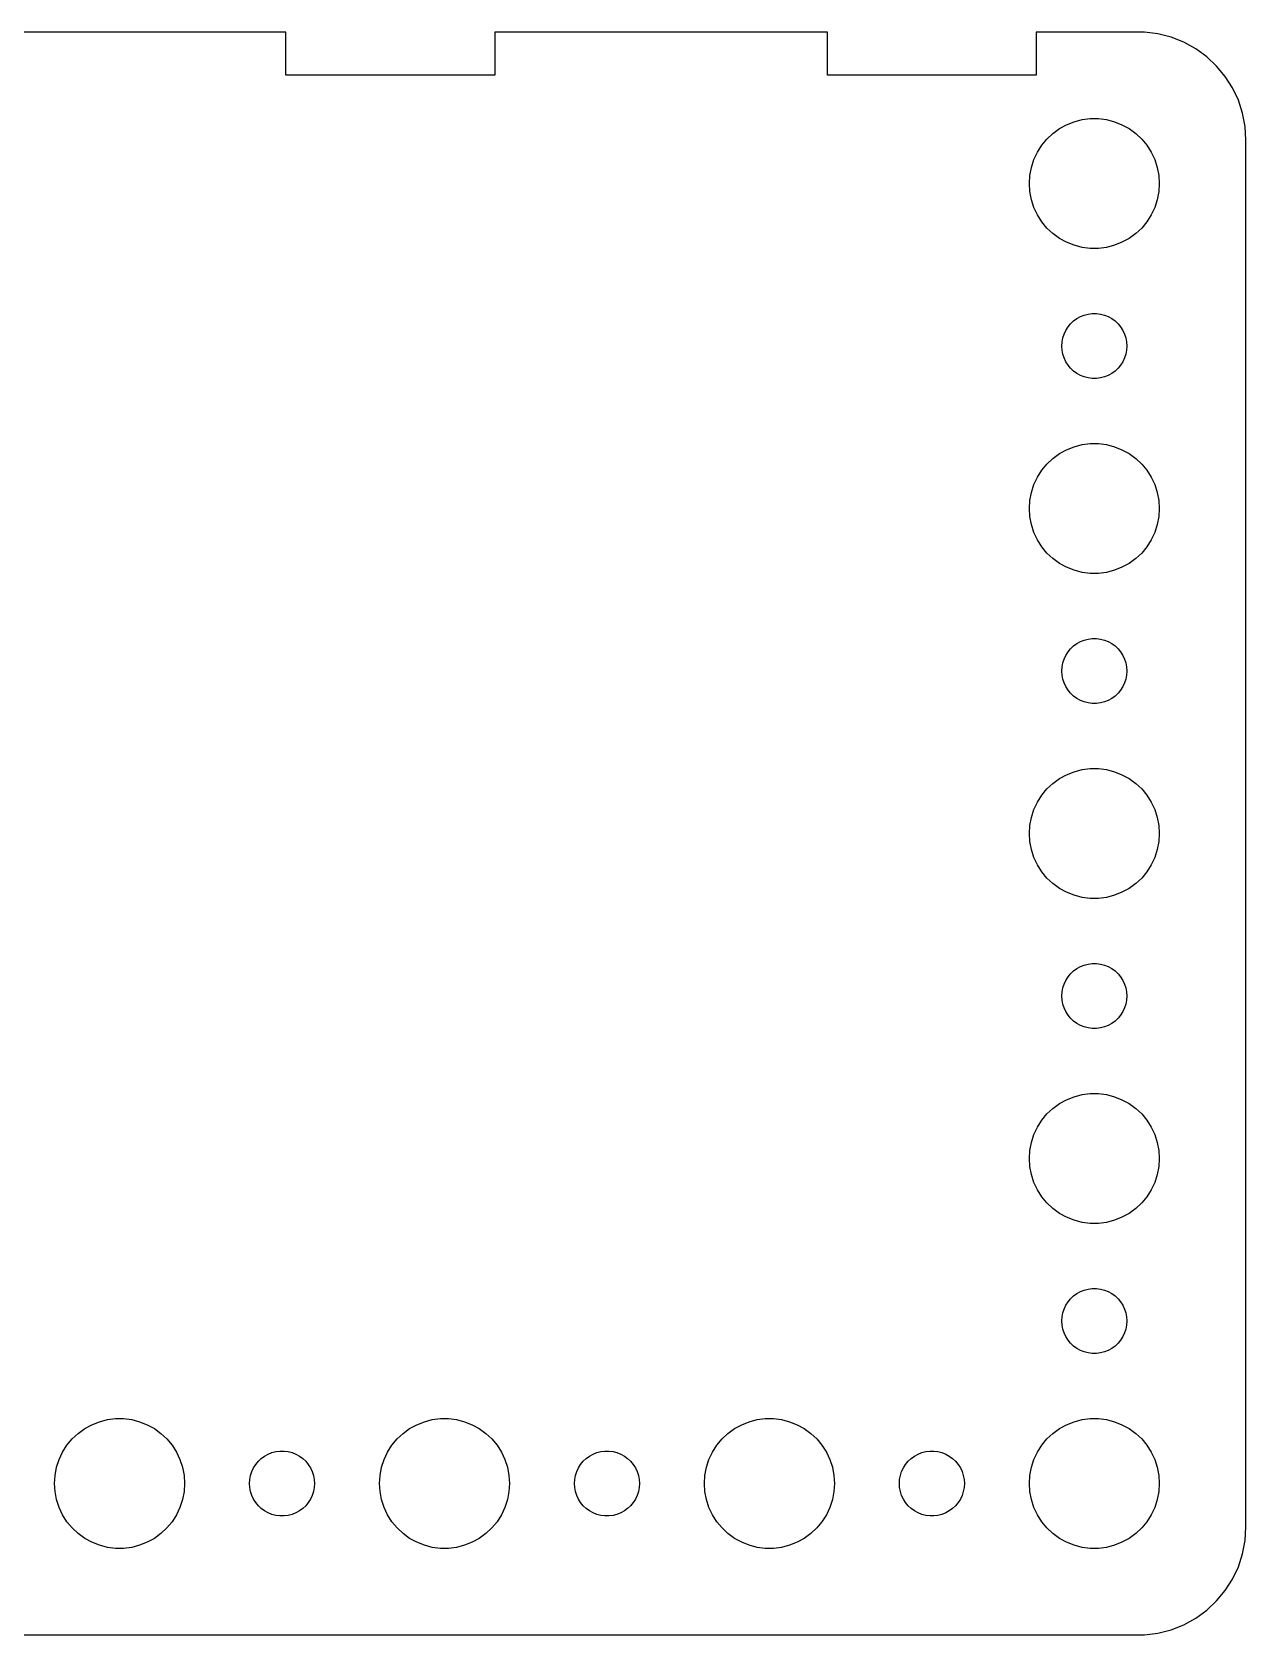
# Model space of a CAD drawing. Header units: metres. Extents: x -52 to 52, y 215 to 457.
# Drawn here: x -4 to 52, y 383 to 457 of the extents above; entities that cross this region are included whole.
import ezdxf

# ---------------------------------------------------------------- set-up
doc = ezdxf.new("R2010")
doc.units = ezdxf.units.M

msp = doc.modelspace()

# ---------------------------------------------------------------- linework, layer by layer
for p, q in [((7.67946, 456.99), (-7.67946, 456.99)), ((7.67946, 455), (7.67946, 456.99)), ((32.6795, 456.99), (17.3205, 456.99)), ((17.3205, 456.99), (17.3205, 455)), ((32.6795, 455), (32.6795, 456.99)), ((47.3139, 456.99), (42.3205, 456.99)), ((42.3205, 456.99), (42.3205, 455)), ((47.9369, 456.911), (47.3139, 456.99)), ((48.5451, 456.755), (47.9369, 456.911)), ((49.1289, 456.524), (48.5451, 456.755)), ((49.6791, 456.222), (49.1289, 456.524)), ((50.1871, 455.853), (49.6791, 456.222)), ((50.6448, 455.423), (50.1871, 455.853)), ((17.3205, 455), (7.67946, 455)), ((42.3205, 455), (32.6795, 455)), ((51.0451, 454.939), (50.6448, 455.423)), ((51.3815, 454.409), (51.0451, 454.939)), ((51.6489, 453.841), (51.3815, 454.409)), ((51.8429, 453.243), (51.6489, 453.841)), ((43.7227, 452.714), (44.0729, 452.853)), ((44.0729, 452.853), (44.4379, 452.947)), ((44.4379, 452.947), (44.8116, 452.994)), ((44.8116, 452.994), (45.1884, 452.994)), ((45.1884, 452.994), (45.5621, 452.947)), ((45.5621, 452.947), (45.927, 452.853)), ((45.927, 452.853), (46.2773, 452.714)), ((51.9606, 452.627), (51.8429, 453.243)), ((42.5729, 451.763), (42.8131, 452.054)), ((42.8131, 452.054), (43.0877, 452.312)), ((43.0877, 452.312), (43.3925, 452.533)), ((43.3925, 452.533), (43.7227, 452.714)), ((46.2773, 452.714), (46.6075, 452.533)), ((46.6075, 452.533), (46.9123, 452.312)), ((46.9123, 452.312), (47.1869, 452.054)), ((47.1869, 452.054), (47.427, 451.763)), ((52, 452), (51.9606, 452.627)), ((42.2107, 451.104), (42.3711, 451.445)), ((42.3711, 451.445), (42.5729, 451.763)), ((47.427, 451.763), (47.6289, 451.445)), ((47.6289, 451.445), (47.7893, 451.104)), ((52, 388), (52, 452)), ((42.0237, 450.376), (42.0942, 450.746)), ((42.0942, 450.746), (42.2107, 451.104)), ((47.7893, 451.104), (47.9057, 450.746)), ((47.9057, 450.746), (47.9763, 450.376)), ((42, 450), (42.0237, 450.376)), ((42.0237, 449.624), (42, 450)), ((47.9763, 450.376), (48, 450)), ((48, 450), (47.9763, 449.624)), ((42.0942, 449.254), (42.0237, 449.624)), ((42.2107, 448.896), (42.0942, 449.254)), ((47.9057, 449.254), (47.7893, 448.896)), ((47.9763, 449.624), (47.9057, 449.254)), ((42.3711, 448.555), (42.2107, 448.896)), ((42.5729, 448.237), (42.3711, 448.555)), ((47.6289, 448.555), (47.427, 448.237)), ((47.7893, 448.896), (47.6289, 448.555)), ((42.8131, 447.946), (42.5729, 448.237)), ((43.0877, 447.688), (42.8131, 447.946)), ((43.3925, 447.467), (43.0877, 447.688)), ((46.9123, 447.688), (46.6075, 447.467)), ((47.1869, 447.946), (46.9123, 447.688)), ((47.427, 448.237), (47.1869, 447.946)), ((43.7227, 447.286), (43.3925, 447.467)), ((44.0729, 447.147), (43.7227, 447.286)), ((44.4379, 447.053), (44.0729, 447.147)), ((44.8116, 447.006), (44.4379, 447.053)), ((45.1884, 447.006), (44.8116, 447.006)), ((45.5621, 447.053), (45.1884, 447.006)), ((45.927, 447.147), (45.5621, 447.053)), ((46.2773, 447.286), (45.927, 447.147)), ((46.6075, 447.467), (46.2773, 447.286)), ((44.3613, 443.857), (44.5365, 443.927)), ((44.5365, 443.927), (44.7189, 443.973)), ((44.7189, 443.973), (44.9058, 443.997)), ((44.9058, 443.997), (45.0942, 443.997)), ((45.0942, 443.997), (45.2811, 443.973)), ((45.2811, 443.973), (45.4635, 443.927)), ((45.4635, 443.927), (45.6387, 443.857)), ((43.6053, 443.052), (43.6855, 443.223)), ((43.6855, 443.223), (43.7865, 443.382)), ((43.7865, 443.382), (43.9065, 443.527)), ((43.9065, 443.527), (44.0439, 443.656)), ((44.0439, 443.656), (44.1963, 443.766)), ((44.1963, 443.766), (44.3613, 443.857)), ((45.6387, 443.857), (45.8037, 443.766)), ((45.8037, 443.766), (45.9561, 443.656)), ((45.9561, 443.656), (46.0934, 443.527)), ((46.0934, 443.527), (46.2135, 443.382)), ((46.2135, 443.382), (46.3145, 443.223)), ((46.3145, 443.223), (46.3947, 443.052)), ((43.5, 442.5), (43.5118, 442.688)), ((43.5118, 442.312), (43.5, 442.5)), ((43.5118, 442.688), (43.5471, 442.873)), ((43.5471, 442.873), (43.6053, 443.052)), ((46.3947, 443.052), (46.4529, 442.873)), ((46.4529, 442.873), (46.4882, 442.688)), ((46.4882, 442.688), (46.5, 442.5)), ((46.5, 442.5), (46.4882, 442.312)), ((43.5471, 442.127), (43.5118, 442.312)), ((43.6053, 441.948), (43.5471, 442.127)), ((43.6855, 441.777), (43.6053, 441.948)), ((43.7865, 441.618), (43.6855, 441.777)), ((46.3145, 441.777), (46.2135, 441.618)), ((46.3947, 441.948), (46.3145, 441.777)), ((46.4529, 442.127), (46.3947, 441.948)), ((46.4882, 442.312), (46.4529, 442.127)), ((43.9065, 441.473), (43.7865, 441.618)), ((44.0439, 441.344), (43.9065, 441.473)), ((44.1963, 441.234), (44.0439, 441.344)), ((44.3613, 441.143), (44.1963, 441.234)), ((44.5365, 441.073), (44.3613, 441.143)), ((44.7189, 441.027), (44.5365, 441.073)), ((44.9058, 441.003), (44.7189, 441.027)), ((45.0942, 441.003), (44.9058, 441.003)), ((45.2811, 441.027), (45.0942, 441.003)), ((45.4635, 441.073), (45.2811, 441.027)), ((45.6387, 441.143), (45.4635, 441.073)), ((45.8037, 441.234), (45.6387, 441.143)), ((45.9561, 441.344), (45.8037, 441.234)), ((46.0934, 441.473), (45.9561, 441.344)), ((46.2135, 441.618), (46.0934, 441.473)), ((44.4379, 437.947), (44.8116, 437.994)), ((44.8116, 437.994), (45.1884, 437.994)), ((45.1884, 437.994), (45.5621, 437.947)), ((42.8131, 437.054), (43.0877, 437.312)), ((43.0877, 437.312), (43.3925, 437.533)), ((43.3925, 437.533), (43.7227, 437.714)), ((43.7227, 437.714), (44.0729, 437.853)), ((44.0729, 437.853), (44.4379, 437.947)), ((45.5621, 437.947), (45.927, 437.853)), ((45.927, 437.853), (46.2773, 437.714)), ((46.2773, 437.714), (46.6075, 437.533)), ((46.6075, 437.533), (46.9123, 437.312)), ((46.9123, 437.312), (47.1869, 437.054)), ((42.3711, 436.445), (42.5729, 436.763)), ((42.5729, 436.763), (42.8131, 437.054)), ((47.1869, 437.054), (47.427, 436.763)), ((47.427, 436.763), (47.6289, 436.445)), ((42.0237, 435.376), (42.0942, 435.746)), ((42.0942, 435.746), (42.2107, 436.104)), ((42.2107, 436.104), (42.3711, 436.445)), ((47.6289, 436.445), (47.7893, 436.104)), ((47.7893, 436.104), (47.9057, 435.746)), ((47.9057, 435.746), (47.9763, 435.376)), ((42, 435), (42.0237, 435.376)), ((47.9763, 435.376), (48, 435)), ((42.0237, 434.624), (42, 435)), ((42.0942, 434.254), (42.0237, 434.624)), ((47.9763, 434.624), (47.9057, 434.254)), ((48, 435), (47.9763, 434.624)), ((42.2107, 433.896), (42.0942, 434.254)), ((42.3711, 433.555), (42.2107, 433.896)), ((42.5729, 433.237), (42.3711, 433.555)), ((47.6289, 433.555), (47.427, 433.237)), ((47.7893, 433.896), (47.6289, 433.555)), ((47.9057, 434.254), (47.7893, 433.896)), ((42.8131, 432.946), (42.5729, 433.237)), ((43.0877, 432.688), (42.8131, 432.946)), ((47.1869, 432.946), (46.9123, 432.688)), ((47.427, 433.237), (47.1869, 432.946)), ((43.3925, 432.467), (43.0877, 432.688)), ((43.7227, 432.286), (43.3925, 432.467)), ((44.0729, 432.147), (43.7227, 432.286)), ((44.4379, 432.053), (44.0729, 432.147)), ((44.8116, 432.006), (44.4379, 432.053)), ((45.5621, 432.053), (45.1884, 432.006)), ((45.927, 432.147), (45.5621, 432.053)), ((46.2773, 432.286), (45.927, 432.147)), ((46.6075, 432.467), (46.2773, 432.286)), ((46.9123, 432.688), (46.6075, 432.467)), ((45.1884, 432.006), (44.8116, 432.006)), ((43.6855, 428.223), (43.7865, 428.382)), ((43.7865, 428.382), (43.9065, 428.527)), ((43.9065, 428.527), (44.0439, 428.656)), ((44.0439, 428.656), (44.1963, 428.766)), ((44.1963, 428.766), (44.3613, 428.857)), ((44.3613, 428.857), (44.5365, 428.927)), ((44.5365, 428.927), (44.7189, 428.973)), ((44.7189, 428.973), (44.9058, 428.997)), ((44.9058, 428.997), (45.0942, 428.997)), ((45.0942, 428.997), (45.2811, 428.973)), ((45.2811, 428.973), (45.4635, 428.927)), ((45.4635, 428.927), (45.6387, 428.857)), ((45.6387, 428.857), (45.8037, 428.766)), ((45.8037, 428.766), (45.9561, 428.656)), ((45.9561, 428.656), (46.0934, 428.527)), ((46.0934, 428.527), (46.2135, 428.382)), ((46.2135, 428.382), (46.3145, 428.223)), ((43.5, 427.5), (43.5118, 427.688)), ((43.5118, 427.688), (43.5471, 427.873)), ((43.5471, 427.873), (43.6053, 428.052)), ((43.6053, 428.052), (43.6855, 428.223)), ((46.3145, 428.223), (46.3947, 428.052)), ((46.3947, 428.052), (46.4529, 427.873)), ((46.4529, 427.873), (46.4882, 427.688)), ((46.4882, 427.688), (46.5, 427.5)), ((43.5118, 427.312), (43.5, 427.5)), ((43.5471, 427.127), (43.5118, 427.312)), ((43.6053, 426.948), (43.5471, 427.127)), ((43.6855, 426.777), (43.6053, 426.948)), ((46.3947, 426.948), (46.3145, 426.777)), ((46.4529, 427.127), (46.3947, 426.948)), ((46.4882, 427.312), (46.4529, 427.127)), ((46.5, 427.5), (46.4882, 427.312)), ((43.7865, 426.618), (43.6855, 426.777)), ((43.9065, 426.473), (43.7865, 426.618)), ((44.0439, 426.344), (43.9065, 426.473)), ((44.1963, 426.234), (44.0439, 426.344)), ((44.3613, 426.143), (44.1963, 426.234)), ((44.5365, 426.073), (44.3613, 426.143)), ((45.6387, 426.143), (45.4635, 426.073)), ((45.8037, 426.234), (45.6387, 426.143)), ((45.9561, 426.344), (45.8037, 426.234)), ((46.0934, 426.473), (45.9561, 426.344)), ((46.2135, 426.618), (46.0934, 426.473)), ((46.3145, 426.777), (46.2135, 426.618)), ((44.7189, 426.027), (44.5365, 426.073)), ((44.9058, 426.003), (44.7189, 426.027)), ((45.0942, 426.003), (44.9058, 426.003)), ((45.2811, 426.027), (45.0942, 426.003)), ((45.4635, 426.073), (45.2811, 426.027)), ((43.0877, 422.312), (43.3925, 422.533)), ((43.3925, 422.533), (43.7227, 422.714)), ((43.7227, 422.714), (44.0729, 422.853)), ((44.0729, 422.853), (44.4379, 422.947)), ((44.4379, 422.947), (44.8116, 422.994)), ((44.8116, 422.994), (45.1884, 422.994)), ((45.1884, 422.994), (45.5621, 422.947)), ((45.5621, 422.947), (45.927, 422.853)), ((45.927, 422.853), (46.2773, 422.714)), ((46.2773, 422.714), (46.6075, 422.533)), ((46.6075, 422.533), (46.9123, 422.312)), ((42.3711, 421.445), (42.5729, 421.763)), ((42.5729, 421.763), (42.8131, 422.054)), ((42.8131, 422.054), (43.0877, 422.312)), ((46.9123, 422.312), (47.1869, 422.054)), ((47.1869, 422.054), (47.427, 421.763)), ((47.427, 421.763), (47.6289, 421.445)), ((42.0942, 420.746), (42.2107, 421.104)), ((42.2107, 421.104), (42.3711, 421.445)), ((47.6289, 421.445), (47.7893, 421.104)), ((47.7893, 421.104), (47.9057, 420.746)), ((42, 420), (42.0237, 420.376)), ((42.0237, 420.376), (42.0942, 420.746)), ((47.9057, 420.746), (47.9763, 420.376)), ((47.9763, 420.376), (48, 420)), ((42.0237, 419.624), (42, 420)), ((42.0942, 419.254), (42.0237, 419.624)), ((47.9763, 419.624), (47.9057, 419.254)), ((48, 420), (47.9763, 419.624)), ((42.2107, 418.896), (42.0942, 419.254)), ((42.3711, 418.555), (42.2107, 418.896)), ((47.7893, 418.896), (47.6289, 418.555)), ((47.9057, 419.254), (47.7893, 418.896)), ((42.5729, 418.237), (42.3711, 418.555)), ((42.8131, 417.946), (42.5729, 418.237)), ((47.427, 418.237), (47.1869, 417.946)), ((47.6289, 418.555), (47.427, 418.237)), ((43.0877, 417.688), (42.8131, 417.946)), ((43.3925, 417.467), (43.0877, 417.688)), ((43.7227, 417.286), (43.3925, 417.467)), ((44.0729, 417.147), (43.7227, 417.286)), ((46.2773, 417.286), (45.927, 417.147)), ((46.6075, 417.467), (46.2773, 417.286)), ((46.9123, 417.688), (46.6075, 417.467)), ((47.1869, 417.946), (46.9123, 417.688)), ((44.4379, 417.053), (44.0729, 417.147)), ((44.8116, 417.006), (44.4379, 417.053)), ((45.1884, 417.006), (44.8116, 417.006)), ((45.5621, 417.053), (45.1884, 417.006)), ((45.927, 417.147), (45.5621, 417.053)), ((43.9065, 413.527), (44.0439, 413.656)), ((44.0439, 413.656), (44.1963, 413.766)), ((44.1963, 413.766), (44.3613, 413.857)), ((44.3613, 413.857), (44.5365, 413.927)), ((44.5365, 413.927), (44.7189, 413.973)), ((44.7189, 413.973), (44.9058, 413.997)), ((44.9058, 413.997), (45.0942, 413.997)), ((45.0942, 413.997), (45.2811, 413.973)), ((45.2811, 413.973), (45.4635, 413.927)), ((45.4635, 413.927), (45.6387, 413.857)), ((45.6387, 413.857), (45.8037, 413.766)), ((45.8037, 413.766), (45.9561, 413.656)), ((45.9561, 413.656), (46.0934, 413.527)), ((43.5118, 412.688), (43.5471, 412.873)), ((43.5471, 412.873), (43.6053, 413.052)), ((43.6053, 413.052), (43.6855, 413.223)), ((43.6855, 413.223), (43.7865, 413.382)), ((43.7865, 413.382), (43.9065, 413.527)), ((46.0934, 413.527), (46.2135, 413.382)), ((46.2135, 413.382), (46.3145, 413.223)), ((46.3145, 413.223), (46.3947, 413.052)), ((46.3947, 413.052), (46.4529, 412.873)), ((46.4529, 412.873), (46.4882, 412.688)), ((43.5, 412.5), (43.5118, 412.688)), ((43.5118, 412.312), (43.5, 412.5)), ((43.5471, 412.127), (43.5118, 412.312)), ((43.6053, 411.948), (43.5471, 412.127)), ((46.4529, 412.127), (46.3947, 411.948)), ((46.4882, 412.312), (46.4529, 412.127)), ((46.4882, 412.688), (46.5, 412.5)), ((46.5, 412.5), (46.4882, 412.312)), ((43.6855, 411.777), (43.6053, 411.948)), ((43.7865, 411.618), (43.6855, 411.777)), ((43.9065, 411.473), (43.7865, 411.618)), ((44.0439, 411.344), (43.9065, 411.473)), ((44.1963, 411.234), (44.0439, 411.344)), ((45.9561, 411.344), (45.8037, 411.234)), ((46.0934, 411.473), (45.9561, 411.344)), ((46.2135, 411.618), (46.0934, 411.473)), ((46.3145, 411.777), (46.2135, 411.618)), ((46.3947, 411.948), (46.3145, 411.777)), ((44.3613, 411.143), (44.1963, 411.234)), ((44.5365, 411.073), (44.3613, 411.143)), ((44.7189, 411.027), (44.5365, 411.073)), ((44.9058, 411.003), (44.7189, 411.027)), ((45.0942, 411.003), (44.9058, 411.003)), ((45.2811, 411.027), (45.0942, 411.003)), ((45.4635, 411.073), (45.2811, 411.027)), ((45.6387, 411.143), (45.4635, 411.073)), ((45.8037, 411.234), (45.6387, 411.143)), ((43.3925, 407.533), (43.7227, 407.714)), ((43.7227, 407.714), (44.0729, 407.853)), ((44.0729, 407.853), (44.4379, 407.947)), ((44.4379, 407.947), (44.8116, 407.994)), ((44.8116, 407.994), (45.1884, 407.994)), ((45.1884, 407.994), (45.5621, 407.947)), ((45.5621, 407.947), (45.927, 407.853)), ((45.927, 407.853), (46.2773, 407.714)), ((46.2773, 407.714), (46.6075, 407.533)), ((42.5729, 406.763), (42.8131, 407.054)), ((42.8131, 407.054), (43.0877, 407.312)), ((43.0877, 407.312), (43.3925, 407.533)), ((46.6075, 407.533), (46.9123, 407.312)), ((46.9123, 407.312), (47.1869, 407.054)), ((47.1869, 407.054), (47.427, 406.763)), ((42.2107, 406.104), (42.3711, 406.445)), ((42.3711, 406.445), (42.5729, 406.763)), ((47.427, 406.763), (47.6289, 406.445)), ((47.6289, 406.445), (47.7893, 406.104)), ((42.0237, 405.376), (42.0942, 405.746)), ((42.0942, 405.746), (42.2107, 406.104)), ((47.7893, 406.104), (47.9057, 405.746)), ((47.9057, 405.746), (47.9763, 405.376)), ((42, 405), (42.0237, 405.376)), ((42.0237, 404.624), (42, 405)), ((47.9763, 405.376), (48, 405)), ((48, 405), (47.9763, 404.624)), ((42.0942, 404.254), (42.0237, 404.624)), ((42.2107, 403.896), (42.0942, 404.254)), ((47.9057, 404.254), (47.7893, 403.896)), ((47.9763, 404.624), (47.9057, 404.254)), ((42.3711, 403.555), (42.2107, 403.896)), ((42.5729, 403.237), (42.3711, 403.555)), ((42.8131, 402.946), (42.5729, 403.237)), ((47.427, 403.237), (47.1869, 402.946)), ((47.6289, 403.555), (47.427, 403.237)), ((47.7893, 403.896), (47.6289, 403.555)), ((43.0877, 402.688), (42.8131, 402.946)), ((43.3925, 402.467), (43.0877, 402.688)), ((43.7227, 402.286), (43.3925, 402.467)), ((46.6075, 402.467), (46.2773, 402.286)), ((46.9123, 402.688), (46.6075, 402.467)), ((47.1869, 402.946), (46.9123, 402.688)), ((44.0729, 402.147), (43.7227, 402.286)), ((44.4379, 402.053), (44.0729, 402.147)), ((44.8116, 402.006), (44.4379, 402.053)), ((45.1884, 402.006), (44.8116, 402.006)), ((45.5621, 402.053), (45.1884, 402.006)), ((45.927, 402.147), (45.5621, 402.053)), ((46.2773, 402.286), (45.927, 402.147)), ((44.0439, 398.656), (44.1963, 398.766)), ((44.1963, 398.766), (44.3613, 398.857)), ((44.3613, 398.857), (44.5365, 398.927)), ((44.5365, 398.927), (44.7189, 398.973)), ((44.7189, 398.973), (44.9058, 398.997)), ((44.9058, 398.997), (45.0942, 398.997)), ((45.0942, 398.997), (45.2811, 398.973)), ((45.2811, 398.973), (45.4635, 398.927)), ((45.4635, 398.927), (45.6387, 398.857)), ((45.6387, 398.857), (45.8037, 398.766)), ((45.8037, 398.766), (45.9561, 398.656)), ((43.5471, 397.873), (43.6053, 398.052)), ((43.6053, 398.052), (43.6855, 398.223)), ((43.6855, 398.223), (43.7865, 398.382)), ((43.7865, 398.382), (43.9065, 398.527)), ((43.9065, 398.527), (44.0439, 398.656)), ((45.9561, 398.656), (46.0934, 398.527)), ((46.0934, 398.527), (46.2135, 398.382)), ((46.2135, 398.382), (46.3145, 398.223)), ((46.3145, 398.223), (46.3947, 398.052)), ((46.3947, 398.052), (46.4529, 397.873)), ((43.5, 397.5), (43.5118, 397.688)), ((43.5118, 397.312), (43.5, 397.5)), ((43.5118, 397.688), (43.5471, 397.873)), ((43.5471, 397.127), (43.5118, 397.312)), ((46.4529, 397.873), (46.4882, 397.688)), ((46.4882, 397.312), (46.4529, 397.127)), ((46.4882, 397.688), (46.5, 397.5)), ((46.5, 397.5), (46.4882, 397.312)), ((43.6053, 396.948), (43.5471, 397.127)), ((43.6855, 396.777), (43.6053, 396.948)), ((43.7865, 396.618), (43.6855, 396.777)), ((43.9065, 396.473), (43.7865, 396.618)), ((46.2135, 396.618), (46.0934, 396.473)), ((46.3145, 396.777), (46.2135, 396.618)), ((46.3947, 396.948), (46.3145, 396.777)), ((46.4529, 397.127), (46.3947, 396.948)), ((44.0439, 396.344), (43.9065, 396.473)), ((44.1963, 396.234), (44.0439, 396.344)), ((44.3613, 396.143), (44.1963, 396.234)), ((44.5365, 396.073), (44.3613, 396.143)), ((44.7189, 396.027), (44.5365, 396.073)), ((44.9058, 396.003), (44.7189, 396.027)), ((45.0942, 396.003), (44.9058, 396.003)), ((45.2811, 396.027), (45.0942, 396.003)), ((45.4635, 396.073), (45.2811, 396.027)), ((45.6387, 396.143), (45.4635, 396.073)), ((45.8037, 396.234), (45.6387, 396.143)), ((45.9561, 396.344), (45.8037, 396.234)), ((46.0934, 396.473), (45.9561, 396.344)), ((-1.27733, 392.714), (-0.92705, 392.853)), ((-0.92705, 392.853), (-0.56213, 392.947)), ((-0.56213, 392.947), (-0.18837, 392.994)), ((-0.18837, 392.994), (0.18837, 392.994)), ((0.18837, 392.994), (0.56213, 392.947)), ((0.56213, 392.947), (0.92705, 392.853)), ((0.92705, 392.853), (1.27733, 392.714)), ((13.7227, 392.714), (14.0729, 392.853)), ((14.0729, 392.853), (14.4379, 392.947)), ((14.4379, 392.947), (14.8116, 392.994)), ((14.8116, 392.994), (15.1884, 392.994)), ((15.1884, 392.994), (15.5621, 392.947)), ((15.5621, 392.947), (15.927, 392.853)), ((15.927, 392.853), (16.2773, 392.714)), ((28.7227, 392.714), (29.0729, 392.853)), ((29.0729, 392.853), (29.4379, 392.947)), ((29.4379, 392.947), (29.8116, 392.994)), ((29.8116, 392.994), (30.1884, 392.994)), ((30.1884, 392.994), (30.5621, 392.947)), ((30.5621, 392.947), (30.927, 392.853)), ((30.927, 392.853), (31.2773, 392.714)), ((43.7227, 392.714), (44.0729, 392.853)), ((44.0729, 392.853), (44.4379, 392.947)), ((44.4379, 392.947), (44.8116, 392.994)), ((44.8116, 392.994), (45.1884, 392.994)), ((45.1884, 392.994), (45.5621, 392.947)), ((45.5621, 392.947), (45.927, 392.853)), ((45.927, 392.853), (46.2773, 392.714)), ((-2.1869, 392.054), (-1.91226, 392.312)), ((-1.91226, 392.312), (-1.60747, 392.533)), ((-1.60747, 392.533), (-1.27733, 392.714)), ((1.27733, 392.714), (1.60747, 392.533)), ((1.60747, 392.533), (1.91226, 392.312)), ((1.91226, 392.312), (2.1869, 392.054)), ((12.8131, 392.054), (13.0877, 392.312)), ((13.0877, 392.312), (13.3925, 392.533)), ((13.3925, 392.533), (13.7227, 392.714)), ((16.2773, 392.714), (16.6075, 392.533)), ((16.6075, 392.533), (16.9123, 392.312)), ((16.9123, 392.312), (17.1869, 392.054)), ((27.8131, 392.054), (28.0877, 392.312)), ((28.0877, 392.312), (28.3925, 392.533)), ((28.3925, 392.533), (28.7227, 392.714)), ((31.2773, 392.714), (31.6075, 392.533)), ((31.6075, 392.533), (31.9123, 392.312)), ((31.9123, 392.312), (32.1869, 392.054)), ((42.8131, 392.054), (43.0877, 392.312)), ((43.0877, 392.312), (43.3925, 392.533)), ((43.3925, 392.533), (43.7227, 392.714)), ((46.2773, 392.714), (46.6075, 392.533)), ((46.6075, 392.533), (46.9123, 392.312)), ((46.9123, 392.312), (47.1869, 392.054)), ((-2.78932, 391.104), (-2.62891, 391.445)), ((-2.62891, 391.445), (-2.42705, 391.763)), ((-2.42705, 391.763), (-2.1869, 392.054)), ((2.1869, 392.054), (2.42705, 391.763)), ((2.42705, 391.763), (2.62891, 391.445)), ((2.62891, 391.445), (2.78932, 391.104)), ((6.69626, 391.266), (6.86133, 391.357)), ((6.86133, 391.357), (7.03647, 391.427)), ((7.03647, 391.427), (7.21892, 391.473)), ((7.21892, 391.473), (7.40581, 391.497)), ((7.40581, 391.497), (7.59418, 391.497)), ((7.59418, 391.497), (7.78107, 391.473)), ((7.78107, 391.473), (7.96352, 391.427)), ((7.96352, 391.427), (8.13866, 391.357)), ((8.13866, 391.357), (8.30373, 391.266)), ((12.2107, 391.104), (12.3711, 391.445)), ((12.3711, 391.445), (12.5729, 391.763)), ((12.5729, 391.763), (12.8131, 392.054)), ((17.1869, 392.054), (17.427, 391.763)), ((17.427, 391.763), (17.6289, 391.445)), ((17.6289, 391.445), (17.7893, 391.104)), ((21.6963, 391.266), (21.8613, 391.357)), ((21.8613, 391.357), (22.0365, 391.427)), ((22.0365, 391.427), (22.2189, 391.473)), ((22.2189, 391.473), (22.4058, 391.497)), ((22.4058, 391.497), (22.5942, 391.497)), ((22.5942, 391.497), (22.7811, 391.473)), ((22.7811, 391.473), (22.9635, 391.427)), ((22.9635, 391.427), (23.1387, 391.357)), ((23.1387, 391.357), (23.3037, 391.266)), ((27.2107, 391.104), (27.3711, 391.445)), ((27.3711, 391.445), (27.5729, 391.763)), ((27.5729, 391.763), (27.8131, 392.054)), ((32.1869, 392.054), (32.427, 391.763)), ((32.427, 391.763), (32.6289, 391.445)), ((32.6289, 391.445), (32.7893, 391.104)), ((36.6963, 391.266), (36.8613, 391.357)), ((36.8613, 391.357), (37.0365, 391.427)), ((37.0365, 391.427), (37.2189, 391.473)), ((37.2189, 391.473), (37.4058, 391.497)), ((37.4058, 391.497), (37.5942, 391.497)), ((37.5942, 391.497), (37.7811, 391.473)), ((37.7811, 391.473), (37.9635, 391.427)), ((37.9635, 391.427), (38.1387, 391.357)), ((38.1387, 391.357), (38.3037, 391.266)), ((42.2107, 391.104), (42.3711, 391.445)), ((42.3711, 391.445), (42.5729, 391.763)), ((42.5729, 391.763), (42.8131, 392.054)), ((47.1869, 392.054), (47.427, 391.763)), ((47.427, 391.763), (47.6289, 391.445)), ((47.6289, 391.445), (47.7893, 391.104)), ((-2.97633, 390.376), (-2.90575, 390.746)), ((-2.90575, 390.746), (-2.78932, 391.104)), ((2.78932, 391.104), (2.90575, 390.746)), ((2.90575, 390.746), (2.97633, 390.376)), ((6.10533, 390.552), (6.18553, 390.723)), ((6.18553, 390.723), (6.28647, 390.882)), ((6.28647, 390.882), (6.40654, 391.027)), ((6.40654, 391.027), (6.54385, 391.156)), ((6.54385, 391.156), (6.69626, 391.266)), ((8.30373, 391.266), (8.45613, 391.156)), ((8.45613, 391.156), (8.59344, 391.027)), ((8.59344, 391.027), (8.71352, 390.882)), ((8.71352, 390.882), (8.81445, 390.723)), ((8.81445, 390.723), (8.89465, 390.552)), ((12.0237, 390.376), (12.0942, 390.746)), ((12.0942, 390.746), (12.2107, 391.104)), ((17.7893, 391.104), (17.9057, 390.746)), ((17.9057, 390.746), (17.9763, 390.376)), ((21.1053, 390.552), (21.1855, 390.723)), ((21.1855, 390.723), (21.2865, 390.882)), ((21.2865, 390.882), (21.4065, 391.027)), ((21.4065, 391.027), (21.5439, 391.156)), ((21.5439, 391.156), (21.6963, 391.266)), ((23.3037, 391.266), (23.4561, 391.156)), ((23.4561, 391.156), (23.5934, 391.027)), ((23.5934, 391.027), (23.7135, 390.882)), ((23.7135, 390.882), (23.8145, 390.723)), ((23.8145, 390.723), (23.8947, 390.552)), ((27.0237, 390.376), (27.0942, 390.746)), ((27.0942, 390.746), (27.2107, 391.104)), ((32.7893, 391.104), (32.9057, 390.746)), ((32.9057, 390.746), (32.9763, 390.376)), ((36.1053, 390.552), (36.1855, 390.723)), ((36.1855, 390.723), (36.2865, 390.882)), ((36.2865, 390.882), (36.4065, 391.027)), ((36.4065, 391.027), (36.5439, 391.156)), ((36.5439, 391.156), (36.6963, 391.266)), ((38.3037, 391.266), (38.4561, 391.156)), ((38.4561, 391.156), (38.5934, 391.027)), ((38.5934, 391.027), (38.7135, 390.882)), ((38.7135, 390.882), (38.8145, 390.723)), ((38.8145, 390.723), (38.8947, 390.552)), ((42.0237, 390.376), (42.0942, 390.746)), ((42.0942, 390.746), (42.2107, 391.104)), ((47.7893, 391.104), (47.9057, 390.746)), ((47.9057, 390.746), (47.9763, 390.376)), ((-3, 390), (-2.97633, 390.376)), ((-2.97633, 389.624), (-3, 390)), ((2.97633, 390.376), (3, 390)), ((3, 390), (2.97633, 389.624)), ((6, 390), (6.01183, 390.188)), ((6.01183, 389.812), (6, 390)), ((6.01183, 390.188), (6.04712, 390.373)), ((6.04712, 390.373), (6.10533, 390.552)), ((8.89465, 390.552), (8.95287, 390.373)), ((8.95287, 390.373), (8.98816, 390.188)), ((8.98816, 390.188), (9, 390)), ((9, 390), (8.98816, 389.812)), ((12, 390), (12.0237, 390.376)), ((12.0237, 389.624), (12, 390)), ((17.9763, 390.376), (18, 390)), ((18, 390), (17.9763, 389.624)), ((21, 390), (21.0118, 390.188)), ((21.0118, 389.812), (21, 390)), ((21.0118, 390.188), (21.0471, 390.373)), ((21.0471, 390.373), (21.1053, 390.552)), ((23.8947, 390.552), (23.9529, 390.373)), ((23.9529, 390.373), (23.9882, 390.188)), ((23.9882, 390.188), (24, 390)), ((24, 390), (23.9882, 389.812)), ((27, 390), (27.0237, 390.376)), ((27.0237, 389.624), (27, 390)), ((32.9763, 390.376), (33, 390)), ((33, 390), (32.9763, 389.624)), ((36, 390), (36.0118, 390.188)), ((36.0118, 389.812), (36, 390)), ((36.0118, 390.188), (36.0471, 390.373)), ((36.0471, 390.373), (36.1053, 390.552)), ((38.8947, 390.552), (38.9529, 390.373)), ((38.9529, 390.373), (38.9882, 390.188)), ((38.9882, 390.188), (39, 390)), ((39, 390), (38.9882, 389.812)), ((42, 390), (42.0237, 390.376)), ((42.0237, 389.624), (42, 390)), ((47.9763, 390.376), (48, 390)), ((48, 390), (47.9763, 389.624)), ((-2.90575, 389.254), (-2.97633, 389.624)), ((-2.78932, 388.896), (-2.90575, 389.254)), ((2.90575, 389.254), (2.78932, 388.896)), ((2.97633, 389.624), (2.90575, 389.254)), ((6.04712, 389.627), (6.01183, 389.812)), ((6.10533, 389.448), (6.04712, 389.627)), ((6.18553, 389.277), (6.10533, 389.448)), ((6.28647, 389.118), (6.18553, 389.277)), ((8.81445, 389.277), (8.71352, 389.118)), ((8.89465, 389.448), (8.81445, 389.277)), ((8.95287, 389.627), (8.89465, 389.448)), ((8.98816, 389.812), (8.95287, 389.627)), ((12.0942, 389.254), (12.0237, 389.624)), ((12.2107, 388.896), (12.0942, 389.254)), ((17.9057, 389.254), (17.7893, 388.896)), ((17.9763, 389.624), (17.9057, 389.254)), ((21.0471, 389.627), (21.0118, 389.812)), ((21.1053, 389.448), (21.0471, 389.627)), ((21.1855, 389.277), (21.1053, 389.448)), ((21.2865, 389.118), (21.1855, 389.277)), ((23.8145, 389.277), (23.7135, 389.118)), ((23.8947, 389.448), (23.8145, 389.277)), ((23.9529, 389.627), (23.8947, 389.448)), ((23.9882, 389.812), (23.9529, 389.627)), ((27.0942, 389.254), (27.0237, 389.624)), ((27.2107, 388.896), (27.0942, 389.254)), ((32.9057, 389.254), (32.7893, 388.896)), ((32.9763, 389.624), (32.9057, 389.254)), ((36.0471, 389.627), (36.0118, 389.812)), ((36.1053, 389.448), (36.0471, 389.627)), ((36.1855, 389.277), (36.1053, 389.448)), ((36.2865, 389.118), (36.1855, 389.277)), ((38.8145, 389.277), (38.7135, 389.118)), ((38.8947, 389.448), (38.8145, 389.277)), ((38.9529, 389.627), (38.8947, 389.448)), ((38.9882, 389.812), (38.9529, 389.627)), ((42.0942, 389.254), (42.0237, 389.624)), ((42.2107, 388.896), (42.0942, 389.254)), ((47.9057, 389.254), (47.7893, 388.896)), ((47.9763, 389.624), (47.9057, 389.254)), ((-2.62891, 388.555), (-2.78932, 388.896)), ((-2.42705, 388.237), (-2.62891, 388.555)), ((2.62891, 388.555), (2.42705, 388.237)), ((2.78932, 388.896), (2.62891, 388.555)), ((6.40654, 388.973), (6.28647, 389.118)), ((6.54385, 388.844), (6.40654, 388.973)), ((6.69626, 388.734), (6.54385, 388.844)), ((6.86133, 388.643), (6.69626, 388.734)), ((7.03647, 388.573), (6.86133, 388.643)), ((7.21892, 388.527), (7.03647, 388.573)), ((7.40581, 388.503), (7.21892, 388.527)), ((7.59418, 388.503), (7.40581, 388.503)), ((7.78107, 388.527), (7.59418, 388.503)), ((7.96352, 388.573), (7.78107, 388.527)), ((8.13866, 388.643), (7.96352, 388.573)), ((8.30373, 388.734), (8.13866, 388.643)), ((8.45613, 388.844), (8.30373, 388.734)), ((8.59344, 388.973), (8.45613, 388.844)), ((8.71352, 389.118), (8.59344, 388.973)), ((12.3711, 388.555), (12.2107, 388.896)), ((12.5729, 388.237), (12.3711, 388.555)), ((17.6289, 388.555), (17.427, 388.237)), ((17.7893, 388.896), (17.6289, 388.555)), ((21.4065, 388.973), (21.2865, 389.118)), ((21.5439, 388.844), (21.4065, 388.973)), ((21.6963, 388.734), (21.5439, 388.844)), ((21.8613, 388.643), (21.6963, 388.734)), ((22.0365, 388.573), (21.8613, 388.643)), ((22.2189, 388.527), (22.0365, 388.573)), ((22.4058, 388.503), (22.2189, 388.527)), ((22.5942, 388.503), (22.4058, 388.503)), ((22.7811, 388.527), (22.5942, 388.503)), ((22.9635, 388.573), (22.7811, 388.527)), ((23.1387, 388.643), (22.9635, 388.573)), ((23.3037, 388.734), (23.1387, 388.643)), ((23.4561, 388.844), (23.3037, 388.734)), ((23.5934, 388.973), (23.4561, 388.844)), ((23.7135, 389.118), (23.5934, 388.973)), ((27.3711, 388.555), (27.2107, 388.896)), ((27.5729, 388.237), (27.3711, 388.555)), ((32.6289, 388.555), (32.427, 388.237)), ((32.7893, 388.896), (32.6289, 388.555)), ((36.4065, 388.973), (36.2865, 389.118)), ((36.5439, 388.844), (36.4065, 388.973)), ((36.6963, 388.734), (36.5439, 388.844)), ((36.8613, 388.643), (36.6963, 388.734)), ((37.0365, 388.573), (36.8613, 388.643)), ((37.2189, 388.527), (37.0365, 388.573)), ((37.4058, 388.503), (37.2189, 388.527)), ((37.5942, 388.503), (37.4058, 388.503)), ((37.7811, 388.527), (37.5942, 388.503)), ((37.9635, 388.573), (37.7811, 388.527)), ((38.1387, 388.643), (37.9635, 388.573)), ((38.3037, 388.734), (38.1387, 388.643)), ((38.4561, 388.844), (38.3037, 388.734)), ((38.5934, 388.973), (38.4561, 388.844)), ((38.7135, 389.118), (38.5934, 388.973)), ((42.3711, 388.555), (42.2107, 388.896)), ((42.5729, 388.237), (42.3711, 388.555)), ((47.6289, 388.555), (47.427, 388.237)), ((47.7893, 388.896), (47.6289, 388.555)), ((-2.1869, 387.946), (-2.42705, 388.237)), ((-1.91226, 387.688), (-2.1869, 387.946)), ((-1.60747, 387.467), (-1.91226, 387.688)), ((1.91226, 387.688), (1.60747, 387.467)), ((2.1869, 387.946), (1.91226, 387.688)), ((2.42705, 388.237), (2.1869, 387.946)), ((12.8131, 387.946), (12.5729, 388.237)), ((13.0877, 387.688), (12.8131, 387.946)), ((13.3925, 387.467), (13.0877, 387.688)), ((16.9123, 387.688), (16.6075, 387.467)), ((17.1869, 387.946), (16.9123, 387.688)), ((17.427, 388.237), (17.1869, 387.946)), ((27.8131, 387.946), (27.5729, 388.237)), ((28.0877, 387.688), (27.8131, 387.946)), ((28.3925, 387.467), (28.0877, 387.688)), ((31.9123, 387.688), (31.6075, 387.467)), ((32.1869, 387.946), (31.9123, 387.688)), ((32.427, 388.237), (32.1869, 387.946)), ((42.8131, 387.946), (42.5729, 388.237)), ((43.0877, 387.688), (42.8131, 387.946)), ((43.3925, 387.467), (43.0877, 387.688)), ((46.9123, 387.688), (46.6075, 387.467)), ((47.1869, 387.946), (46.9123, 387.688)), ((47.427, 388.237), (47.1869, 387.946)), ((51.9606, 387.373), (52, 388)), ((-1.27733, 387.286), (-1.60747, 387.467)), ((-0.92705, 387.147), (-1.27733, 387.286)), ((-0.56213, 387.053), (-0.92705, 387.147)), ((-0.18837, 387.006), (-0.56213, 387.053)), ((0.18837, 387.006), (-0.18837, 387.006)), ((0.56213, 387.053), (0.18837, 387.006)), ((0.92705, 387.147), (0.56213, 387.053)), ((1.27733, 387.286), (0.92705, 387.147)), ((1.60747, 387.467), (1.27733, 387.286)), ((13.7227, 387.286), (13.3925, 387.467)), ((14.0729, 387.147), (13.7227, 387.286)), ((14.4379, 387.053), (14.0729, 387.147)), ((14.8116, 387.006), (14.4379, 387.053)), ((15.1884, 387.006), (14.8116, 387.006)), ((15.5621, 387.053), (15.1884, 387.006)), ((15.927, 387.147), (15.5621, 387.053)), ((16.2773, 387.286), (15.927, 387.147)), ((16.6075, 387.467), (16.2773, 387.286)), ((28.7227, 387.286), (28.3925, 387.467)), ((29.0729, 387.147), (28.7227, 387.286)), ((29.4379, 387.053), (29.0729, 387.147)), ((29.8116, 387.006), (29.4379, 387.053)), ((30.1884, 387.006), (29.8116, 387.006)), ((30.5621, 387.053), (30.1884, 387.006)), ((30.927, 387.147), (30.5621, 387.053)), ((31.2773, 387.286), (30.927, 387.147)), ((31.6075, 387.467), (31.2773, 387.286)), ((43.7227, 387.286), (43.3925, 387.467)), ((44.0729, 387.147), (43.7227, 387.286)), ((44.4379, 387.053), (44.0729, 387.147)), ((44.8116, 387.006), (44.4379, 387.053)), ((45.1884, 387.006), (44.8116, 387.006)), ((45.5621, 387.053), (45.1884, 387.006)), ((45.927, 387.147), (45.5621, 387.053)), ((46.2773, 387.286), (45.927, 387.147)), ((46.6075, 387.467), (46.2773, 387.286)), ((51.8429, 386.757), (51.9606, 387.373)), ((51.6489, 386.159), (51.8429, 386.757)), ((51.0451, 385.061), (51.3815, 385.591)), ((51.3815, 385.591), (51.6489, 386.159)), ((50.6448, 384.577), (51.0451, 385.061)), ((49.6791, 383.778), (50.1871, 384.147)), ((50.1871, 384.147), (50.6448, 384.577)), ((47.9369, 383.089), (48.5451, 383.245)), ((48.5451, 383.245), (49.1289, 383.476)), ((49.1289, 383.476), (49.6791, 383.778)), ((-47.3139, 383.01), (47.3139, 383.01)), ((47.3139, 383.01), (47.9369, 383.089))]:
    msp.add_line(p, q)

doc.saveas('drawing.dxf')
